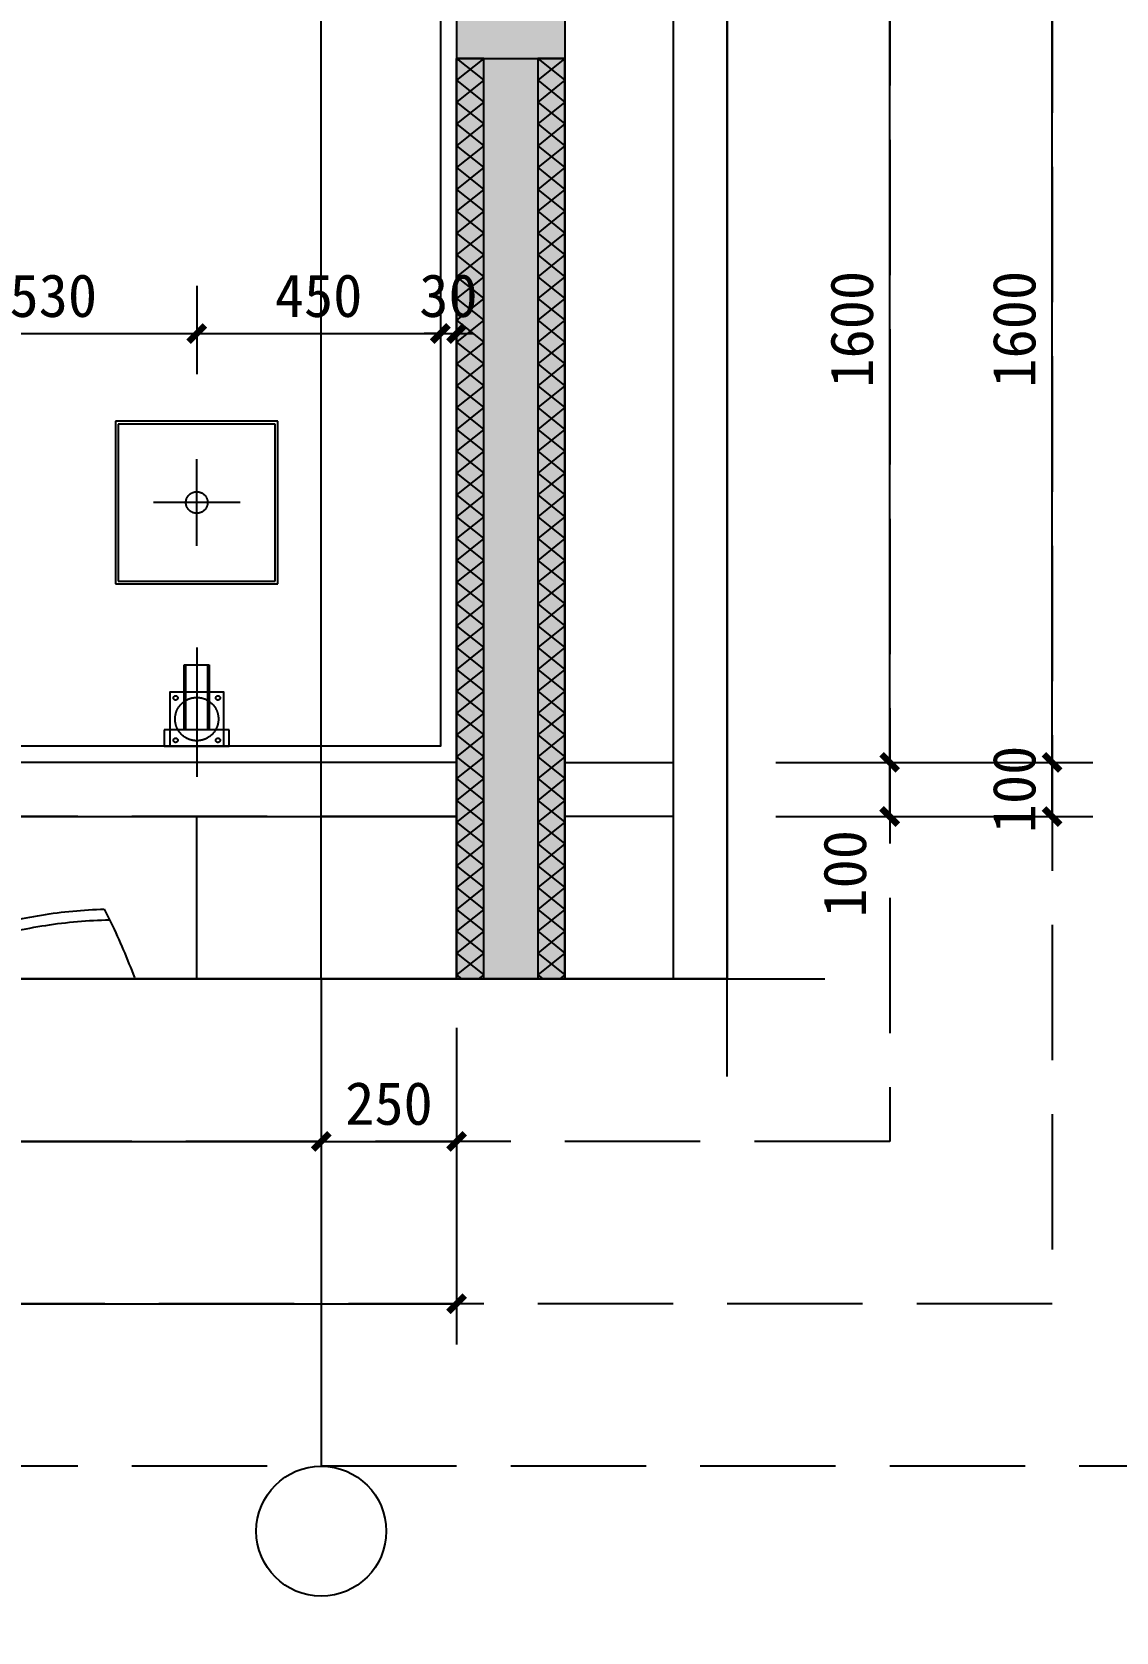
# Model space of a CAD drawing. Header units: millimetres. Extents: x -15 to 66915, y -15 to 18798.
# Drawn here: x 52561 to 54564, y 10256 to 13212 of the extents above; entities that cross this region are included whole.
import ezdxf
from ezdxf.enums import TextEntityAlignment as Align
from ezdxf.xclip import XClip

# ---------------------------------------------------------------- set-up
doc = ezdxf.new("R2010")
doc.units = ezdxf.units.MM
doc.header["$LTSCALE"] = 1000
doc.header["$XCLIPFRAME"] = 2
for name, pattern in [('1#2#楼$0$DOTE', [2.42, 2, -0.2, 0.02, -0.2]), ('140-WC$0$DASH', [0.35, 0.25, -0.1]), ('140-家具-标$0$__DASH', [0.35, 0.25, -0.1]), ('140-家具-标$0$DASH', [0.35, 0.25, -0.1]), ('DASH', [0.35, 0.25, -0.1])]:
    doc.linetypes.add(name, pattern=pattern)
doc.layers.get('Defpoints').update_dxf_attribs({"color": 4, "linetype": 'DASH'})
for name, color, linetype in [('1#2#楼$0$A-ANNO-AXIS', 3, 'Continuous'), ('1#2#楼$0$A-ANNO-DIMS', 3, 'Continuous'), ('1#2#楼$0$A-ANNO-DOTE', 10, '1#2#楼$0$DOTE'), ('1#2#楼$0$A-ANNO-SYMB', 3, 'Continuous'), ('140-WC$0$A-FLOR-SPCL', 225, 'Continuous'), ('140-WC$0$洁具', 225, 'Continuous'), ('140-墙体$0$A-WALL-BLOK', 131, 'Continuous'), ('140-墙体-PC$0$A-ANNO-HATC-PATT', 8, 'Continuous'), ('140-家具-标$0$FF-FURN', 47, '140-家具-标$0$DASH'), ('140-家具-标$0$fur', 253, 'Continuous'), ('AXIS_TEXT', 7, 'Continuous'), ('变形缝$0$A-COLU-CONC-HATC', 204, 'Continuous'), ('变形缝$0$A-WALL-CONC', 9, 'Continuous')]:
    doc.layers.add(name, color=color, linetype=linetype)
doc.styles.add('1#2#楼$0$_TCH_DIM_T3', font='')
doc.styles.add('COMPLEX', font='COMPLEX')
doc.styles.get('1#2#楼$0$_TCH_DIM_T3').set_extended_font_data('SimSun')
doc.dimstyles.new('1#2#楼$0$_TCH_ARCH&&30', dxfattribs={"dimtxt": 79.303797, "dimasz": 30, "dimexe": 75, "dimexo": 90, "dimgap": 30, "dimtad": 1, "dimdec": 0, "dimzin": 0, "dimdsep": 46, "dimtxsty": '1#2#楼$0$_TCH_DIM_T3', "dimblk": '1#2#楼$0$_ArchTick', "dimcen": 0.09, "dimclrt": 7, "dimazin": 2, "dimtfac": 1, "dimtdec": 0, "dimtix": 1, "dimtmove": 2, "dimatfit": 3, "dimfxl": 100, "dimtolj": 1, "dimtzin": 0, "dimarcsym": 0})

# ---------------------------------------------------------------- blocks, each defined once
blk = doc.blocks.new('140-墙体')
at = {"layer": '140-墙体$0$A-WALL-BLOK'}
for p, q in [((0, 4400), (-2000, 4400)), ((0, 4300), (0, 4400)), ((-2000, 4300), (0, 4300))]:
    blk.add_line(p, q, dxfattribs=at)
blk = doc.blocks.new('变形缝')
at = {"layer": '变形缝$0$A-COLU-CONC-HATC'}
blk.add_hatch(color=256, dxfattribs=at).paths.add_polyline_path([(0, 6066.7), (-100, 6000), (-100, 100), (0, 33.3), (100, 100), (100, 6000)])
at = {"layer": '变形缝$0$A-WALL-CONC'}
for p, q in [((-100, 6000), (-100, 100)), ((100, 6000), (100, 100))]:
    blk.add_line(p, q, dxfattribs=at)
blk = doc.blocks.new('140-WC$0$fffterthfhfghfghrtth')
at = {"color": 0, "ltscale": 300}
blk.add_line((-182.2, 0), (56.6, 0), dxfattribs=at)
at = {"color": 0, "linetype": '140-WC$0$DASH', "ltscale": 300}
for points in [[(-300, 150), (-600, 150), (-600, -150), (-300, -150)], [(-305, 145), (-595, 145), (-595, -145), (-305, -145)], [(-30, 60), (-30, -60), (0, -60), (0, 60)], [(-30, 23), (-30, -23), (-150, -23), (-150, 23)], [(-150, -20), (-150, 20), (-30, 20), (-30, -20)]]:
    blk.add_lwpolyline(points, close=True, dxfattribs=at)
for points in [[(-450, 80), (-450, -80)], [(-370, 0), (-530, 0)]]:
    blk.add_lwpolyline(points, dxfattribs=at)
blk.add_circle((-450, 0), 20, dxfattribs=at)
blk = doc.blocks.new('140-WC$0$A$C446C3F73')
at = {"layer": '140-WC$0$A-FLOR-SPCL'}
blk.add_lwpolyline([(-50, -50), (50, -50), (50, 50), (-50, 50)], close=True, dxfattribs=at)
for centre, radius in [((-39.1, 39.1), 4), ((0, 0), 40), ((39.1, 39.1), 4), ((-39.1, -39.1), 4), ((39.1, -39.1), 4)]:
    blk.add_circle(centre, radius, dxfattribs=at)
blk = doc.blocks.new('140-WC')
at = {"layer": '140-WC$0$A-FLOR-SPCL'}
blk.add_lwpolyline([(2100, -3500), (2100, -3470), (2170, -3470), (2170, -1930), (-770, -1930), (-770, -3470), (1200, -3470), (1200, -3500)], dxfattribs=at)
at = {"layer": 'Defpoints'}
blk.add_lwpolyline([(2200, -1900), (-800, -1900), (-800, -3500), (2200, -3500)], close=True, dxfattribs=at)
at = {"layer": '140-WC$0$A-FLOR-SPCL', "xscale": -1, "rotation": 270}
blk.add_blockref('140-WC$0$A$C446C3F73', (-320, -3420), dxfattribs=at)
at = {"layer": '140-WC$0$洁具', "extrusion": (0, 0, -1), "zscale": -1, "rotation": 270.0003015910824}
blk.add_blockref('140-WC$0$fffterthfhfghfghrtth', (320, -3470), dxfattribs=at)
blk = doc.blocks.new('140-家具-标$0$A$C1a57c295')
at = {"layer": '140-家具-标$0$FF-FURN', "linetype": '140-家具-标$0$DASH', "ltscale": 250}
for centre, radius, start, end in [((250, -396.7), 896.7, 75.1372, 104.8628), ((1220, 250), 1220, 169.6111, 190.3889), ((-720, 250), 1220, 349.6111, 10.3889), ((250, 896.7), 896.7, 255.1372, 284.8628)]:
    blk.add_arc(centre, radius, start, end, dxfattribs=at)
at = {"layer": '140-家具-标$0$fur', "linetype": '140-家具-标$0$DASH', "ltscale": 250}
for centre, start, end in [((250, -396.7), 74.5336, 105.4664), ((250, 896.7), 254.5336, 285.4664)]:
    blk.add_arc(centre, 876.7, start, end, dxfattribs=at)
blk = doc.blocks.new('140-家具-标', base_point=(48250, 37750.5))
at = {"layer": '140-家具-标$0$FF-FURN', "linetype": '140-家具-标$0$__DASH', "ltscale": 20}
blk.add_lwpolyline([(48730, 41950.5), (48250, 41950.5), (48250, 41050.5), (48730, 41050.5)], close=True, dxfattribs=at)
at = {"layer": 'Defpoints'}
blk.add_lwpolyline([(48250, 41950.5), (51850, 41950.5), (51850, 37750.5), (48250, 37750.5)], close=True, dxfattribs=at)
at = {"ltscale": 20, "rotation": 163.4555648346203}
blk.add_blockref('140-家具-标$0$A$C1a57c295', (49369.5, 41671.6, 0), dxfattribs=at)
blk = doc.blocks.new('140-墙体-PC$0$$LinePat$保温板1')
at = {"color": 0}
for p, q in [((0, 0), (16, -20)), ((0, -20), (16, 0))]:
    blk.add_line(p, q, dxfattribs=at)
blk = doc.blocks.new('140-墙体-PC')
at = {"layer": '140-墙体-PC$0$A-ANNO-HATC-PATT'}
for points in [[(-24800, 2899.9), (-24749.8, 2899.9), (-24750, 5600), (-24800, 5600)], [(-24800, 5600), (-24600, 5600), (-24600, 2899.9), (-24800, 2899.9)], [(-24649.8, 2899.9), (-24600, 2899.9), (-24600, 5600), (-24650, 5600)]]:
    blk.add_lwpolyline(points, close=True, dxfattribs=at)
at = {"layer": '140-墙体-PC$0$A-ANNO-HATC-PATT', "yscale": 2.5, "zscale": 2.5}
for p, xscale, rotation in [((-24750, 5600), 2.518709255739321, 270.0000000589329), ((-24600, 5600), 2.518709255732316, 269.9999999987747), ((-24750, 5559.7), 2.518709255739321, 270.0000000589329), ((-24600, 5559.7), 2.518709255732316, 269.9999999987747), ((-24750, 5519.4), 2.518709255739321, 270.0000000589329), ((-24600, 5519.4), 2.518709255732316, 269.9999999987747), ((-24750, 5479.1), 2.518709255739321, 270.0000000589329), ((-24600, 5479.1), 2.518709255732316, 269.9999999987747), ((-24750, 5438.8), 2.518709255739321, 270.0000000589329), ((-24600, 5438.8), 2.518709255732316, 269.9999999987747), ((-24750, 5398.5), 2.518709255739321, 270.0000000589329), ((-24600, 5398.5), 2.518709255732316, 269.9999999987747), ((-24750, 5358.2), 2.518709255739321, 270.0000000589329), ((-24600, 5358.2), 2.518709255732316, 269.9999999987747), ((-24750, 5317.9), 2.518709255739321, 270.0000000589329), ((-24600, 5317.9), 2.518709255732316, 269.9999999987747), ((-24750, 5277.6), 2.518709255739321, 270.0000000589329), ((-24600, 5277.6), 2.518709255732316, 269.9999999987747), ((-24750, 5237.3), 2.518709255739321, 270.0000000589329), ((-24600, 5237.3), 2.518709255732316, 269.9999999987747), ((-24750, 5197), 2.518709255739321, 270.0000000589329), ((-24600, 5197), 2.518709255732316, 269.9999999987747), ((-24750, 5156.7), 2.518709255739321, 270.0000000589329), ((-24600, 5156.7), 2.518709255732316, 269.9999999987747), ((-24750, 5116.4), 2.518709255739321, 270.0000000589329), ((-24600, 5116.4), 2.518709255732316, 269.9999999987747), ((-24750, 5076.1), 2.518709255739321, 270.0000000589329), ((-24600, 5076.1), 2.518709255732316, 269.9999999987747), ((-24750, 5035.8), 2.518709255739321, 270.0000000589329), ((-24600, 5035.8), 2.518709255732316, 269.9999999987747), ((-24750, 4995.5), 2.518709255739321, 270.0000000589329), ((-24600, 4995.5), 2.518709255732316, 269.9999999987747), ((-24750, 4955.2), 2.518709255739321, 270.0000000589329), ((-24600, 4955.2), 2.518709255732316, 269.9999999987747), ((-24750, 4914.9), 2.518709255739321, 270.0000000589329), ((-24600, 4914.9), 2.518709255732316, 269.9999999987747), ((-24750, 4874.6), 2.518709255739321, 270.0000000589329), ((-24600, 4874.6), 2.518709255732316, 269.9999999987747), ((-24750, 4834.3), 2.518709255739321, 270.0000000589329), ((-24600, 4834.3), 2.518709255732316, 269.9999999987747), ((-24750, 4794), 2.518709255739321, 270.0000000589329), ((-24600, 4794), 2.518709255732316, 269.9999999987747), ((-24750, 4753.7), 2.518709255739321, 270.0000000589329), ((-24600, 4753.7), 2.518709255732316, 269.9999999987747), ((-24750, 4713.4), 2.518709255739321, 270.0000000589329), ((-24600, 4713.4), 2.518709255732316, 269.9999999987747), ((-24750, 4673.1), 2.518709255739321, 270.0000000589329), ((-24600, 4673.1), 2.518709255732316, 269.9999999987747), ((-24750, 4632.8), 2.518709255739321, 270.0000000589329), ((-24600, 4632.8), 2.518709255732316, 269.9999999987747), ((-24750, 4592.5), 2.518709255739321, 270.0000000589329), ((-24600, 4592.5), 2.518709255732316, 269.9999999987747), ((-24750, 4552.2), 2.518709255739321, 270.0000000589329), ((-24600, 4552.2), 2.518709255732316, 269.9999999987747), ((-24750, 4511.9), 2.518709255739321, 270.0000000589329), ((-24600, 4511.9), 2.518709255732316, 269.9999999987747), ((-24750, 4471.6), 2.518709255739321, 270.0000000589329), ((-24600, 4471.6), 2.518709255732316, 269.9999999987747), ((-24750, 4431.3), 2.518709255739321, 270.0000000589329), ((-24600, 4431.3), 2.518709255732316, 269.9999999987747), ((-24750, 4391), 2.518709255739321, 270.0000000589329), ((-24600, 4391), 2.518709255732316, 269.9999999987747), ((-24750, 4350.7), 2.518709255739321, 270.0000000589329), ((-24600, 4350.7), 2.518709255732316, 269.9999999987747), ((-24750, 4310.4), 2.518709255739321, 270.0000000589329), ((-24600, 4310.4), 2.518709255732316, 269.9999999987747), ((-24750, 4270.1), 2.518709255739321, 270.0000000589329), ((-24600, 4270.1), 2.518709255732316, 269.9999999987747), ((-24750, 4229.8), 2.518709255739321, 270.0000000589329), ((-24600, 4229.8), 2.518709255732316, 269.9999999987747), ((-24750, 4189.5), 2.518709255739321, 270.0000000589329), ((-24600, 4189.5), 2.518709255732316, 269.9999999987747), ((-24750, 4149.2), 2.518709255739321, 270.0000000589329), ((-24600, 4149.2), 2.518709255732316, 269.9999999987747), ((-24750, 4108.9), 2.518709255739321, 270.0000000589329), ((-24600, 4108.9), 2.518709255732316, 269.9999999987747), ((-24750, 4068.6), 2.518709255739321, 270.0000000589329), ((-24600, 4068.6), 2.518709255732316, 269.9999999987747), ((-24750, 4028.3), 2.518709255739321, 270.0000000589329), ((-24600, 4028.3), 2.518709255732316, 269.9999999987747), ((-24750, 3988), 2.518709255739321, 270.0000000589329), ((-24600, 3988), 2.518709255732316, 269.9999999987747), ((-24750, 3947.7), 2.518709255739321, 270.0000000589329), ((-24600, 3947.7), 2.518709255732316, 269.9999999987747), ((-24750, 3907.4), 2.518709255739321, 270.0000000589329), ((-24600, 3907.4), 2.518709255732316, 269.9999999987747)]:
    blk.add_blockref('140-墙体-PC$0$$LinePat$保温板1', p, dxfattribs=dict(at, xscale=xscale, rotation=rotation))
blk = doc.blocks.new('1#2#楼$0$BGTVF')
ref = blk.add_blockref('140-墙体', (8550, -11200))
XClip(ref).set_block_clipping_path([(-12550, 3900.0000000001), (-9750, 3900.0000000001), (-9750, 11800.0000000001), (400.0000000001, 11800.0000000001), (400.0000000001, -2099.9999999999), (-12549.9999999999, -2100.0000000001)])
ref = blk.add_blockref('140-墙体', (8750, -11200), dxfattribs=dict(xscale=-1))
XClip(ref).set_block_clipping_path([(12750, 3900.0000000001), (9950, 3900.0000000001), (9950, 11800.0000000001), (-200.0000000001, 11800.0000000001), (-200.0000000001, -2099.9999999999), (12749.9999999999, -2100.0000000001)])
ref = blk.add_blockref('140-WC', (7750, -3300), dxfattribs=dict(xscale=-1))
XClip(ref).set_block_clipping_path([(11749.9999999999, -3999.9999999999), (8949.9999999999, -3999.9999999999), (8949.9999999999, 3900.0000000001), (-1200.0000000002, 3900.0000000001), (-1200.0000000002, -9999.9999999999), (11749.9999999998, -10000.0000000001)])
ref = blk.add_blockref('变形缝', (8650, -11200))
XClip(ref).set_block_clipping_path([(-12650, 3900.0000000001), (-9850, 3900.0000000001), (-9850, 11800.0000000001), (300.0000000001, 11800.0000000001), (300.0000000001, -2099.9999999999), (-12649.9999999999, -2100.0000000001)])
at = {"xscale": -1}
blk.add_blockref('140-家具-标', (8550, -11100), dxfattribs=at)
blk.add_blockref('140-墙体-PC', (33350, -11099.9))
blk = doc.blocks.new('1#2#楼$0$_ArchTick')
at = {"color": 0, "linetype": 'ByBlock', "const_width": 0.4}
blk.add_lwpolyline([(-0.5, -0.5), (0.5, 0.5)], dxfattribs=at)
blk = doc.blocks.new('*D625')
at = {"layer": '1#2#楼$0$A-ANNO-DIMS', "color": 0, "lineweight": -2, "transparency": 16777216}
for p, q in [((53095.5, 11372.7), (53095.5, 11087.7)), ((53345.5, 11372.7), (53345.5, 11087.7)), ((53095.5, 11162.7), (53345.5, 11162.7))]:
    blk.add_line(p, q, dxfattribs=at)
at = {"layer": 'Defpoints', "color": 0, "transparency": 16777216}
for p in [(53095.5, 11462.7), (53345.5, 11462.7), (53345.5, 11162.7)]:
    blk.add_point(p, dxfattribs=at)
at = {"layer": '1#2#楼$0$A-ANNO-DIMS', "color": 0, "lineweight": -2, "transparency": 16777216, "xscale": 30, "yscale": 30, "zscale": 30, "rotation": 180}
blk.add_blockref('1#2#楼$0$_ArchTick', (53095.5, 11162.7), dxfattribs=at)
at = {"layer": '1#2#楼$0$A-ANNO-DIMS', "color": 0, "lineweight": -2, "transparency": 16777216, "xscale": 30, "yscale": 30, "zscale": 30}
blk.add_blockref('1#2#楼$0$_ArchTick', (53345.5, 11162.7), dxfattribs=at)
at = {"layer": '1#2#楼$0$A-ANNO-DIMS', "color": 7, "transparency": 16777216, "insert": (53220.5, 11232.3), "char_height": 79.3, "attachment_point": 5, "style": '1#2#楼$0$_TCH_DIM_T3'}
blk.add_mtext('\\A1;250', dxfattribs=at)
blk = doc.blocks.new('*D626')
at = {"layer": '1#2#楼$0$A-ANNO-DIMS', "color": 0, "lineweight": -2, "transparency": 16777216}
for p, q in [((51345.5, 11372.7), (51345.5, 11087.7)), ((53095.5, 11372.7), (53095.5, 11087.7)), ((51345.5, 11162.7), (53095.5, 11162.7))]:
    blk.add_line(p, q, dxfattribs=at)
at = {"layer": 'Defpoints', "color": 0, "transparency": 16777216}
for p in [(51345.5, 11462.7), (53095.5, 11462.7), (53095.5, 11162.7)]:
    blk.add_point(p, dxfattribs=at)
at = {"layer": '1#2#楼$0$A-ANNO-DIMS', "color": 0, "lineweight": -2, "transparency": 16777216, "xscale": 30, "yscale": 30, "zscale": 30, "rotation": 180}
blk.add_blockref('1#2#楼$0$_ArchTick', (51345.5, 11162.7), dxfattribs=at)
at = {"layer": '1#2#楼$0$A-ANNO-DIMS', "color": 0, "lineweight": -2, "transparency": 16777216, "xscale": 30, "yscale": 30, "zscale": 30}
blk.add_blockref('1#2#楼$0$_ArchTick', (53095.5, 11162.7), dxfattribs=at)
at = {"layer": '1#2#楼$0$A-ANNO-DIMS', "color": 7, "transparency": 16777216, "insert": (52220.5, 11232.3), "char_height": 79.3, "attachment_point": 5, "style": '1#2#楼$0$_TCH_DIM_T3'}
blk.add_mtext('\\A1;1750', dxfattribs=at)
blk = doc.blocks.new('_AXISO')
blk.add_circle((0, 0), 0.5)
at = {"layer": 'AXIS_TEXT', "style": 'COMPLEX', "width": 1.041667}
blk.add_attdef('A', text='', height=0.56, dxfattribs=at).set_placement((-0.25, -0.28), (0.25, -0.28), align=Align.FIT)
blk = doc.blocks.new('*D632')
at = {"layer": '1#2#楼$0$A-ANNO-DIMS', "color": 0, "lineweight": -2, "transparency": 16777216}
for p, q in [((50345.5, 11372.7), (50345.5, 10787.7)), ((53345.5, 11372.7), (53345.5, 10787.7)), ((50345.5, 10862.7), (53345.5, 10862.7))]:
    blk.add_line(p, q, dxfattribs=at)
at = {"layer": 'Defpoints', "color": 0, "transparency": 16777216}
for p in [(50345.5, 11462.7), (53345.5, 11462.7), (53345.5, 10862.7)]:
    blk.add_point(p, dxfattribs=at)
at = {"layer": '1#2#楼$0$A-ANNO-DIMS', "color": 0, "lineweight": -2, "transparency": 16777216, "xscale": 30, "yscale": 30, "zscale": 30, "rotation": 180}
blk.add_blockref('1#2#楼$0$_ArchTick', (50345.5, 10862.7), dxfattribs=at)
at = {"layer": '1#2#楼$0$A-ANNO-DIMS', "color": 0, "lineweight": -2, "transparency": 16777216, "xscale": 30, "yscale": 30, "zscale": 30}
blk.add_blockref('1#2#楼$0$_ArchTick', (53345.5, 10862.7), dxfattribs=at)
at = {"layer": '1#2#楼$0$A-ANNO-DIMS', "color": 7, "transparency": 16777216, "insert": (51845.5, 10932.3), "char_height": 79.3, "attachment_point": 5, "style": '1#2#楼$0$_TCH_DIM_T3'}
blk.add_mtext('\\A1;3000', dxfattribs=at)
blk = doc.blocks.new('*D648')
at = {"layer": '1#2#楼$0$A-ANNO-DIMS', "color": 0, "lineweight": -2, "transparency": 16777216}
for p, q in [((53935.5, 11862.7), (54220.5, 11862.7)), ((54145.5, 11762.7), (54145.5, 11862.7)), ((53935.5, 11762.7), (54220.5, 11762.7))]:
    blk.add_line(p, q, dxfattribs=at)
at = {"layer": 'Defpoints', "color": 0, "transparency": 16777216}
for p in [(53845.5, 11862.7), (54145.5, 11862.7), (53845.5, 11762.7)]:
    blk.add_point(p, dxfattribs=at)
at = {"layer": '1#2#楼$0$A-ANNO-DIMS', "color": 0, "lineweight": -2, "transparency": 16777216, "xscale": 30, "yscale": 30, "zscale": 30}
for p, rotation in [((54145.5, 11862.7), 90), ((54145.5, 11762.7), 270)]:
    blk.add_blockref('1#2#楼$0$_ArchTick', p, dxfattribs=dict(at, rotation=rotation))
at = {"layer": '1#2#楼$0$A-ANNO-DIMS', "color": 7, "transparency": 16777216, "insert": (54063, 11656.9), "char_height": 79.3, "attachment_point": 5, "rotation": 90, "style": '1#2#楼$0$_TCH_DIM_T3'}
blk.add_mtext('\\A1;100', dxfattribs=at)
blk = doc.blocks.new('*D649')
at = {"layer": '1#2#楼$0$A-ANNO-DIMS', "color": 0, "lineweight": -2, "transparency": 16777216}
for p, q in [((53935.5, 13462.7), (54220.5, 13462.7)), ((54145.5, 11862.7), (54145.5, 13462.7)), ((53935.5, 11862.7), (54220.5, 11862.7))]:
    blk.add_line(p, q, dxfattribs=at)
at = {"layer": 'Defpoints', "color": 0, "transparency": 16777216}
for p in [(53845.5, 13462.7), (54145.5, 13462.7), (53845.5, 11862.7)]:
    blk.add_point(p, dxfattribs=at)
at = {"layer": '1#2#楼$0$A-ANNO-DIMS', "color": 0, "lineweight": -2, "transparency": 16777216, "xscale": 30, "yscale": 30, "zscale": 30}
for p, rotation in [((54145.5, 13462.7), 90), ((54145.5, 11862.7), 270)]:
    blk.add_blockref('1#2#楼$0$_ArchTick', p, dxfattribs=dict(at, rotation=rotation))
at = {"layer": '1#2#楼$0$A-ANNO-DIMS', "color": 7, "transparency": 16777216, "insert": (54075.8, 12662.7), "char_height": 79.3, "attachment_point": 5, "rotation": 90, "style": '1#2#楼$0$_TCH_DIM_T3'}
blk.add_mtext('\\A1;1600', dxfattribs=at)
blk = doc.blocks.new('*D658')
at = {"layer": '1#2#楼$0$A-ANNO-DIMS', "color": 0, "lineweight": -2, "transparency": 16777216}
for p, q in [((54025.5, 13462.7), (54520.5, 13462.7)), ((54445.5, 11862.7), (54445.5, 13462.7)), ((54025.5, 11862.7), (54520.5, 11862.7))]:
    blk.add_line(p, q, dxfattribs=at)
at = {"layer": 'Defpoints', "color": 0, "transparency": 16777216}
for p in [(53935.5, 13462.7), (54445.5, 13462.7), (53935.5, 11862.7)]:
    blk.add_point(p, dxfattribs=at)
at = {"layer": '1#2#楼$0$A-ANNO-DIMS', "color": 0, "lineweight": -2, "transparency": 16777216, "xscale": 30, "yscale": 30, "zscale": 30}
for p, rotation in [((54445.5, 13462.7), 90), ((54445.5, 11862.7), 270)]:
    blk.add_blockref('1#2#楼$0$_ArchTick', p, dxfattribs=dict(at, rotation=rotation))
at = {"layer": '1#2#楼$0$A-ANNO-DIMS', "color": 7, "transparency": 16777216, "insert": (54375.8, 12662.7), "char_height": 79.3, "attachment_point": 5, "rotation": 90, "style": '1#2#楼$0$_TCH_DIM_T3'}
blk.add_mtext('\\A1;1600', dxfattribs=at)
blk = doc.blocks.new('*D659')
at = {"layer": '1#2#楼$0$A-ANNO-DIMS', "color": 0, "lineweight": -2, "transparency": 16777216}
for p, q in [((54445.5, 11862.7), (54445.5, 11892.7)), ((54025.5, 11862.7), (54520.5, 11862.7)), ((54445.5, 11762.7), (54445.5, 11862.7)), ((54025.5, 11762.7), (54520.5, 11762.7)), ((54445.5, 11762.7), (54445.5, 11732.7))]:
    blk.add_line(p, q, dxfattribs=at)
at = {"layer": 'Defpoints', "color": 0, "transparency": 16777216}
for p in [(53935.5, 11862.7), (54445.5, 11862.7), (53935.5, 11762.7)]:
    blk.add_point(p, dxfattribs=at)
at = {"layer": '1#2#楼$0$A-ANNO-DIMS', "color": 0, "lineweight": -2, "transparency": 16777216, "xscale": 30, "yscale": 30, "zscale": 30}
for p, rotation in [((54445.5, 11862.7), 270), ((54445.5, 11762.7), 90)]:
    blk.add_blockref('1#2#楼$0$_ArchTick', p, dxfattribs=dict(at, rotation=rotation))
at = {"layer": '1#2#楼$0$A-ANNO-DIMS', "color": 7, "transparency": 16777216, "insert": (54375.8, 11812.7), "char_height": 79.3, "attachment_point": 5, "rotation": 90, "style": '1#2#楼$0$_TCH_DIM_T3'}
blk.add_mtext('\\A1;100', dxfattribs=at)
blk = doc.blocks.new('*D903')
at = {"layer": '1#2#楼$0$A-ANNO-DIMS', "color": 0, "lineweight": -2, "transparency": 16777216}
for p, q in [((52335.5, 12742.7), (52335.5, 12579.8)), ((52865.5, 12742.7), (52865.5, 12579.8)), ((52335.5, 12654.8), (52865.5, 12654.8))]:
    blk.add_line(p, q, dxfattribs=at)
at = {"layer": 'Defpoints', "color": 0, "transparency": 16777216}
for p in [(52335.5, 12832.7), (52865.5, 12832.7), (52865.5, 12654.8)]:
    blk.add_point(p, dxfattribs=at)
at = {"layer": '1#2#楼$0$A-ANNO-DIMS', "color": 0, "lineweight": -2, "transparency": 16777216, "xscale": 30, "yscale": 30, "zscale": 30, "rotation": 180}
blk.add_blockref('1#2#楼$0$_ArchTick', (52335.5, 12654.8), dxfattribs=at)
at = {"layer": '1#2#楼$0$A-ANNO-DIMS', "color": 0, "lineweight": -2, "transparency": 16777216, "xscale": 30, "yscale": 30, "zscale": 30}
blk.add_blockref('1#2#楼$0$_ArchTick', (52865.5, 12654.8), dxfattribs=at)
at = {"layer": '1#2#楼$0$A-ANNO-DIMS', "color": 7, "transparency": 16777216, "insert": (52600.5, 12724.4), "char_height": 79.3, "attachment_point": 5, "style": '1#2#楼$0$_TCH_DIM_T3'}
blk.add_mtext('\\A1;530', dxfattribs=at)
blk = doc.blocks.new('*D904')
at = {"layer": '1#2#楼$0$A-ANNO-DIMS', "color": 0, "lineweight": -2, "transparency": 16777216}
for p, q in [((52865.5, 12742.7), (52865.5, 12579.8)), ((53315.5, 12742.7), (53315.5, 12579.8)), ((52865.5, 12654.8), (53315.5, 12654.8))]:
    blk.add_line(p, q, dxfattribs=at)
at = {"layer": 'Defpoints', "color": 0, "transparency": 16777216}
for p in [(52865.5, 12832.7), (53315.5, 12832.7), (53315.5, 12654.8)]:
    blk.add_point(p, dxfattribs=at)
at = {"layer": '1#2#楼$0$A-ANNO-DIMS', "color": 0, "lineweight": -2, "transparency": 16777216, "xscale": 30, "yscale": 30, "zscale": 30, "rotation": 180}
blk.add_blockref('1#2#楼$0$_ArchTick', (52865.5, 12654.8), dxfattribs=at)
at = {"layer": '1#2#楼$0$A-ANNO-DIMS', "color": 0, "lineweight": -2, "transparency": 16777216, "xscale": 30, "yscale": 30, "zscale": 30}
blk.add_blockref('1#2#楼$0$_ArchTick', (53315.5, 12654.8), dxfattribs=at)
at = {"layer": '1#2#楼$0$A-ANNO-DIMS', "color": 7, "transparency": 16777216, "insert": (53090.5, 12724.4), "char_height": 79.3, "attachment_point": 5, "style": '1#2#楼$0$_TCH_DIM_T3'}
blk.add_mtext('\\A1;450', dxfattribs=at)
blk = doc.blocks.new('*D905')
at = {"layer": '1#2#楼$0$A-ANNO-DIMS', "color": 0, "lineweight": -2, "transparency": 16777216}
for p, q in [((53315.5, 12742.7), (53315.5, 12579.8)), ((53345.5, 12742.7), (53345.5, 12579.8)), ((53315.5, 12654.8), (53285.5, 12654.8)), ((53315.5, 12654.8), (53345.5, 12654.8)), ((53345.5, 12654.8), (53375.5, 12654.8))]:
    blk.add_line(p, q, dxfattribs=at)
at = {"layer": 'Defpoints', "color": 0, "transparency": 16777216}
for p in [(53315.5, 12832.7), (53345.5, 12832.7), (53345.5, 12654.8)]:
    blk.add_point(p, dxfattribs=at)
at = {"layer": '1#2#楼$0$A-ANNO-DIMS', "color": 0, "lineweight": -2, "transparency": 16777216, "xscale": 30, "yscale": 30, "zscale": 30}
blk.add_blockref('1#2#楼$0$_ArchTick', (53315.5, 12654.8), dxfattribs=at)
at = {"layer": '1#2#楼$0$A-ANNO-DIMS', "color": 0, "lineweight": -2, "transparency": 16777216, "xscale": 30, "yscale": 30, "zscale": 30, "rotation": 180}
blk.add_blockref('1#2#楼$0$_ArchTick', (53345.5, 12654.8), dxfattribs=at)
at = {"layer": '1#2#楼$0$A-ANNO-DIMS', "color": 7, "transparency": 16777216, "insert": (53330.5, 12724.4), "char_height": 79.3, "attachment_point": 5, "style": '1#2#楼$0$_TCH_DIM_T3'}
blk.add_mtext('\\A1;30', dxfattribs=at)
blk = doc.blocks.new('1#2#楼')
ref = blk.add_blockref('1#2#楼$0$BGTVF', (44795.5, 18662.7))
XClip(ref).set_block_clipping_path([(4450, -7200), (9050.0000531961, -2800)])
at = {"layer": '1#2#楼$0$A-ANNO-AXIS', "xscale": 240, "yscale": 240, "zscale": 240}
blk.add_blockref('_AXISO', (53095.5, 10442.7), dxfattribs=at)
at = {"layer": '1#2#楼$0$A-ANNO-DIMS'}
for p1, p2, picture, middle in [((53935.5, 11862.7), (53935.5, 13462.7), '*D658', (54375.8, 12662.7)), ((53935.5, 11762.7), (53935.5, 11862.7), '*D659', (54375.8, 11812.7))]:
    dim = blk.add_aligned_dim(p1=p1, p2=p2, distance=-510, dimstyle='1#2#楼$0$_TCH_ARCH&&30', dxfattribs=at)
    dim.commit()
    dim.dimension.update_dxf_attribs({"geometry": picture, "text_midpoint": middle})
at = {"layer": '1#2#楼$0$A-ANNO-AXIS'}
blk.add_line((53095.5, 11462.7), (53095.5, 10562.7), dxfattribs=at)
at = {"layer": '1#2#楼$0$A-ANNO-DOTE'}
blk.add_lwpolyline([(53095.5, 11462.7), (53095.5, 15862.7)], dxfattribs=at)
at = {"layer": '1#2#楼$0$A-ANNO-SYMB'}
for points in [[(53845.5, 11282.7), (53845.5, 13628.9), (53782.5, 13651.8), (53908.5, 13674.1), (53845.5, 13696.4), (53845.5, 16042.7)], [(49065.5, 11462.7), (51511.7, 11462.7), (51534.6, 11525.7), (51556.9, 11399.7), (51579.2, 11462.7), (54025.5, 11462.7)]]:
    blk.add_lwpolyline(points, dxfattribs=at)
at = {"layer": 'Defpoints'}
for points in [[(54745.5, 10562.7), (48345.5, 10562.7), (48345.5, 16762.7), (54745.5, 16762.7)], [(54445.5, 10862.7), (48645.5, 10862.7), (48645.5, 16462.7), (54445.5, 16462.7)], [(54145.5, 11162.7), (48945.5, 11162.7), (48945.5, 16162.7), (54145.5, 16162.7)]]:
    blk.add_lwpolyline(points, close=True, dxfattribs=at)
at = {"layer": 'Defpoints', "ltscale": 800}
blk.add_lwpolyline([(53845.5, 11462.7), (49245.5, 11462.7), (49245.5, 15862.7), (53845.5, 15862.7)], close=True, dxfattribs=at)
at = {"layer": '1#2#楼$0$A-ANNO-DIMS'}
for p1, p2, distance, picture, middle in [((53845.5, 11862.7), (53845.5, 13462.7), -300, '*D649', (54075.8, 12662.7)), ((52335.5, 12832.7), (52865.5, 12832.7), -177.9, '*D903', (52600.5, 12724.4)), ((52865.5, 12832.7), (53315.5, 12832.7), -177.9, '*D904', (53090.5, 12724.4)), ((53315.5, 12832.7), (53345.5, 12832.7), -177.9, '*D905', (53330.5, 12724.4)), ((50345.5, 11462.7), (53345.5, 11462.7), -600, '*D632', (51845.5, 10932.3)), ((51345.5, 11462.7), (53095.5, 11462.7), -300, '*D626', (52220.5, 11232.3)), ((53095.5, 11462.7), (53345.5, 11462.7), -300, '*D625', (53220.5, 11232.3))]:
    dim = blk.add_aligned_dim(p1=p1, p2=p2, distance=distance, dimstyle='1#2#楼$0$_TCH_ARCH&&30', dxfattribs=at)
    dim.commit()
    dim.dimension.update_dxf_attribs({"geometry": picture, "text_midpoint": middle})
dim = blk.add_linear_dim(base=(54145.5, 11862.7), p1=(53845.5, 11762.7), p2=(53845.5, 11862.7), angle=90, dimstyle='1#2#楼$0$_TCH_ARCH&&30', dxfattribs=at)
dim.commit()
dim.dimension.update_dxf_attribs({"geometry": '*D648', "text_midpoint": (54063, 11656.9), "dimtype": 161})

msp = doc.modelspace()

# ---------------------------------------------------------------- block references
msp.add_blockref('1#2#楼', (0, 0))

doc.saveas('drawing.dxf')
